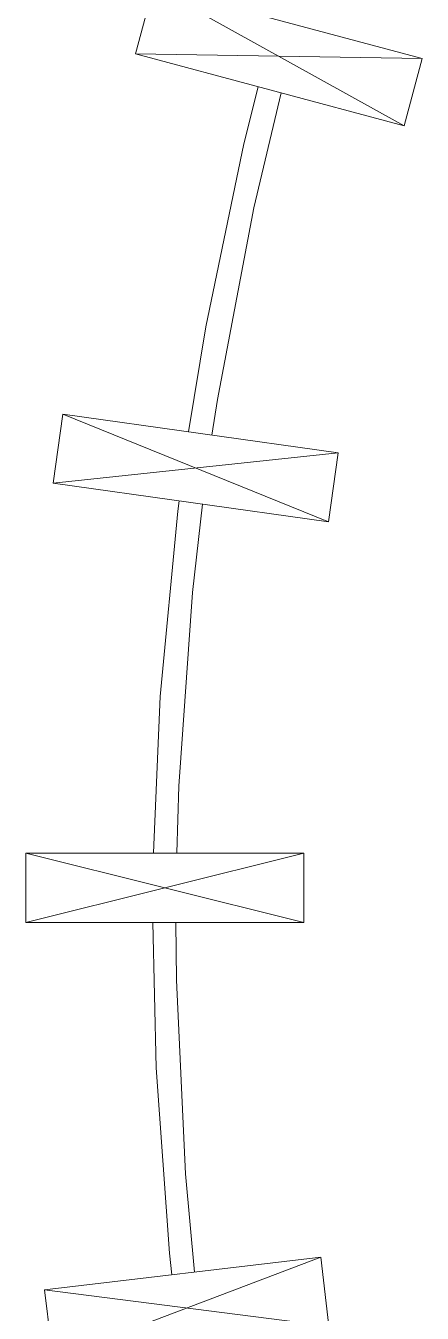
# Model space of a CAD drawing. Header units: inches. Extents: x -2349 to 1043, y -456 to 2193.
# Drawn here: x 597.6 to 614.7, y 350.1 to 405.7 of the extents above; entities that cross this region are included whole.
import ezdxf

# ---------------------------------------------------------------- set-up
doc = ezdxf.new("R2010")
doc.units = ezdxf.units.IN
doc.header["$MEASUREMENT"] = 0
doc.layers.add('A-GENM', color=13, linetype='Continuous', lineweight=9)
doc.layers.add('A-WALL', color=113, linetype='Continuous', lineweight=13)

# ---------------------------------------------------------------- blocks, each defined once
blk = doc.blocks.new('Walls 1 - Walls 1-7438491-7TH FLOOR POWER _ SIGNAL')
at = {"layer": 'A-WALL', "lineweight": 9, "flags": 128}
for points in [[(607.64, 403.093), (607.032, 400.623), (605.385, 392.715), (604.644, 388.177)], [(605.652, 388.036), (605.889, 389.581), (607.455, 397.858), (608.635, 402.825)], [(604.238, 385.206), (604.181, 384.754), (603.421, 376.754), (603.128, 369.993)], [(604.131, 369.993), (604.22, 372.885), (604.81, 381.249), (605.243, 385.063)], [(603.099, 366.993), (603.242, 360.711), (603.823, 352.701), (603.918, 351.776)], [(604.898, 351.894), (604.512, 356.133), (604.121, 364.506), (604.099, 366.993)]]:
    blk.add_lwpolyline(points, dxfattribs=at)
blk = doc.blocks.new('WOOD - WOOD-V79-7TH FLOOR POWER _ SIGNAL')
at = {"layer": 'A-GENM'}
for p, q in [((-0.762, -20.23), (2.238, -8.23)), ((-0.762, -8.23), (2.238, -20.23)), ((2.238, -8.23), (-0.762, -8.23)), ((-0.762, -8.23), (-0.762, -20.23)), ((2.238, -20.23), (2.238, -8.23)), ((-0.762, -20.23), (2.238, -20.23))]:
    blk.add_line(p, q, dxfattribs=at)

msp = doc.modelspace()

# ---------------------------------------------------------------- block references
at = {"layer": 'A-GENM'}
for p, rotation in [((622.477, 401.438), 254.999999999988), ((619.147, 385.371), 261.9999999999911), ((617.848, 369.23), 269.9999999999881), ((618.61, 352.747), 276.749999999994)]:
    msp.add_blockref('WOOD - WOOD-V79-7TH FLOOR POWER _ SIGNAL', p, dxfattribs=dict(at, rotation=rotation))
at = {"layer": 'A-WALL', "lineweight": 9}
msp.add_blockref('Walls 1 - Walls 1-7438491-7TH FLOOR POWER _ SIGNAL', (0, 0), dxfattribs=at)

doc.saveas('drawing.dxf')
